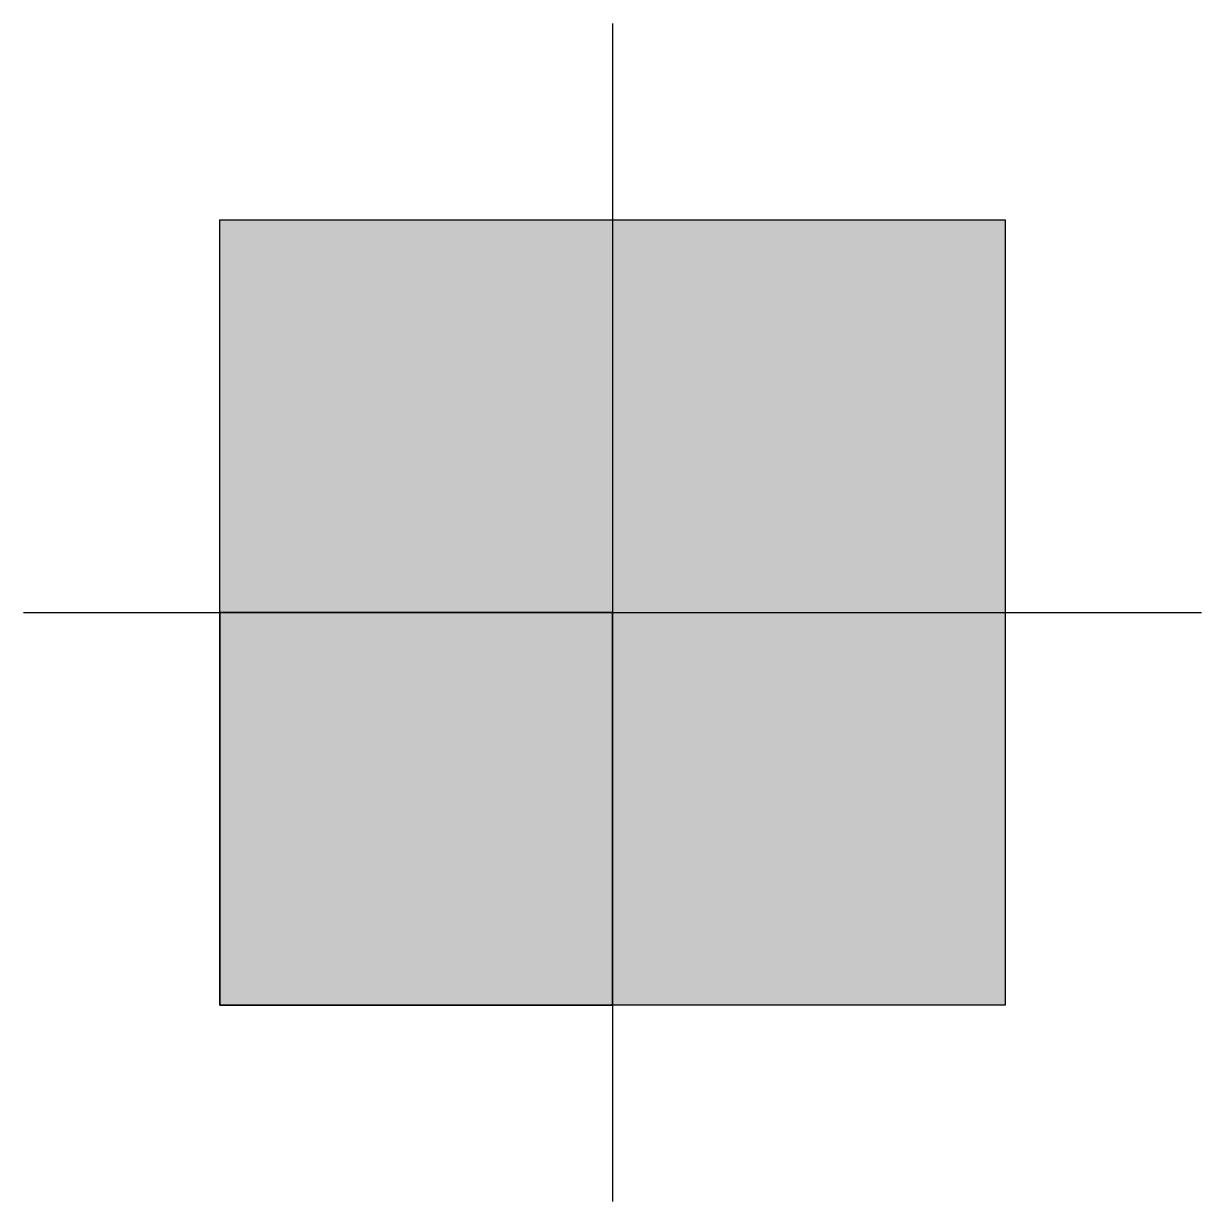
# Model space of a CAD drawing. Extents: x -0.75 to 0.75, y -0.75 to 0.75.
import ezdxf

# ---------------------------------------------------------------- set-up
doc = ezdxf.new("R2010")
doc.units = 0
doc.header["$MEASUREMENT"] = 0
doc.layers.add('SEPTICAD', color=7, linetype='Continuous')

msp = doc.modelspace()

# ---------------------------------------------------------------- hatches: boundary and pattern name
at = {"layer": 'SEPTICAD'}
h = msp.add_hatch(color=7, dxfattribs=at)
h.paths.add_polyline_path([(-0.5, -0.5), (0, -0.5), (0, 0), (-0.5, 0)])
h.paths.add_polyline_path([(0, 0), (0.5, 0), (0.5, 0.5), (0, 0.5)])
h = msp.add_hatch(color=254, dxfattribs=at)
h.paths.add_polyline_path([(0.5001, -0.5), (0.5001, 0), (0.0001, 0), (0.0001, -0.5)])
h.paths.add_polyline_path([(0.0001, 0), (0.0001, 0.5), (-0.4999, 0.5), (-0.4999, 0)])

# ---------------------------------------------------------------- linework, layer by layer
msp.add_line((-0.75, 0), (0.75, 0), dxfattribs=at)
for points in [[(0, 0.75), (0, -0.75)], [(-0.5, 0.5), (0.5, 0.5), (0.5, -0.5), (-0.5, -0.5), (-0.5, 0.5)], [(-0.5, -0.5), (0, -0.5), (0, 0), (-0.5, 0), (-0.5, -0.5)]]:
    msp.add_lwpolyline(points, dxfattribs=at)
msp.add_lwpolyline([(-0.5, 0.5), (0.5, 0.5), (0.5, -0.5), (-0.5, -0.5)], close=True, dxfattribs=at)

doc.saveas('drawing.dxf')
